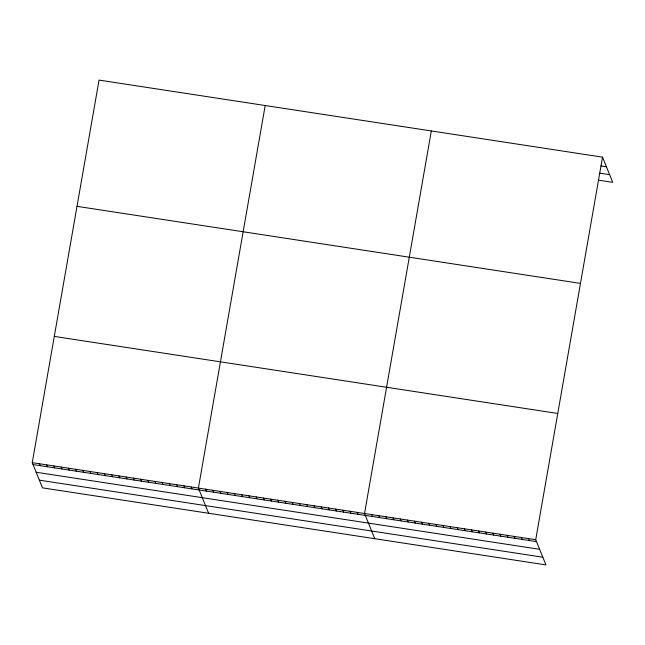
<?xml version="1.0" encoding="UTF-8"?>
<svg xmlns="http://www.w3.org/2000/svg" width="645" height="645" viewBox="0 0 645 645"><rect width="100%" height="100%" fill="white"/><g stroke="black" fill="none" stroke-linecap="round" stroke-linejoin="round"><path stroke-width="0.97" d="M602.519 157.154L535.721 539.712L545.952 564.907L42.481 487.846L32.25 462.65L99.048 80.093L602.519 157.154L612.75 182.35L598.487 180.165M265.192 105.522L198.394 488.08L208.625 513.275M431.336 130.951L364.538 513.509L374.769 538.712M601.067 165.926L606.413 166.749M599.826 173.166L609.63 174.666M77.005 206.335L580.476 283.397M54.293 336.408L557.764 413.461M32.25 462.65L535.721 539.712M33.024 464.561L536.495 541.623M36.144 472.245L539.615 549.306M39.361 480.162L542.832 557.224M528.586 538.615L529.36 540.526M521.45 537.527L522.232 539.438M514.323 536.43L515.097 538.349M507.188 535.342L507.962 537.253M500.052 534.254L500.834 536.164M492.925 533.157L493.699 535.068M485.79 532.069L486.572 533.979M478.663 530.972L479.437 532.891M471.527 529.884L472.301 531.794M464.392 528.795L465.174 530.706M457.265 527.699L458.039 529.61M450.129 526.61L450.903 528.521M442.994 525.514L443.776 527.433M435.867 524.425L436.641 526.336M428.731 523.337L429.506 525.248M421.596 522.24L422.378 524.151M414.469 521.152L415.243 523.063M407.334 520.055L408.108 521.974M400.198 518.967L400.98 520.878M393.071 517.879L393.845 519.789M385.936 516.782L386.71 518.693M378.8 515.694L379.583 517.604M371.673 514.597L372.447 516.516M357.314 512.404L358.096 514.315M350.09 511.3L350.872 513.21M342.866 510.195L343.648 512.106M335.642 509.082L336.424 511.001M328.418 507.978L329.2 509.897M321.194 506.873L321.976 508.784M313.97 505.769L314.752 507.679M306.746 504.664L307.528 506.575M299.53 503.56L300.304 505.47M292.306 502.455L293.08 504.366M285.082 501.35L285.856 503.261M277.858 500.238L278.632 502.157M270.634 499.133L271.408 501.052M263.41 498.029L264.184 499.94M256.186 496.924L256.96 498.835M248.962 495.82L249.736 497.73M241.738 494.715L242.512 496.626M234.514 493.61L235.288 495.521M227.29 492.506L228.064 494.417M220.066 491.393L220.84 493.312M212.842 490.289L213.616 492.208M205.618 489.184L206.392 491.095M191.17 486.975L191.944 488.886M183.946 485.87L184.728 487.781M176.722 484.766L177.504 486.677M169.498 483.653L170.28 485.572M162.274 482.549L163.056 484.468M155.05 481.444L155.832 483.355M147.826 480.34L148.608 482.25M140.602 479.235L141.384 481.146M133.378 478.13L134.16 480.041M126.154 477.026L126.936 478.937M118.938 475.921L119.712 477.832M111.714 474.809L112.488 476.728M104.49 473.704L105.264 475.623M97.266 472.6L98.04 474.51M90.042 471.495L90.816 473.406M82.818 470.39L83.592 472.301M75.594 469.286L76.368 471.197M68.37 468.181L69.144 470.092M61.146 467.077L61.92 468.988M53.922 465.964L54.696 467.883M46.698 464.86L47.472 466.778M39.474 463.755L40.248 465.666"/></g></svg>
